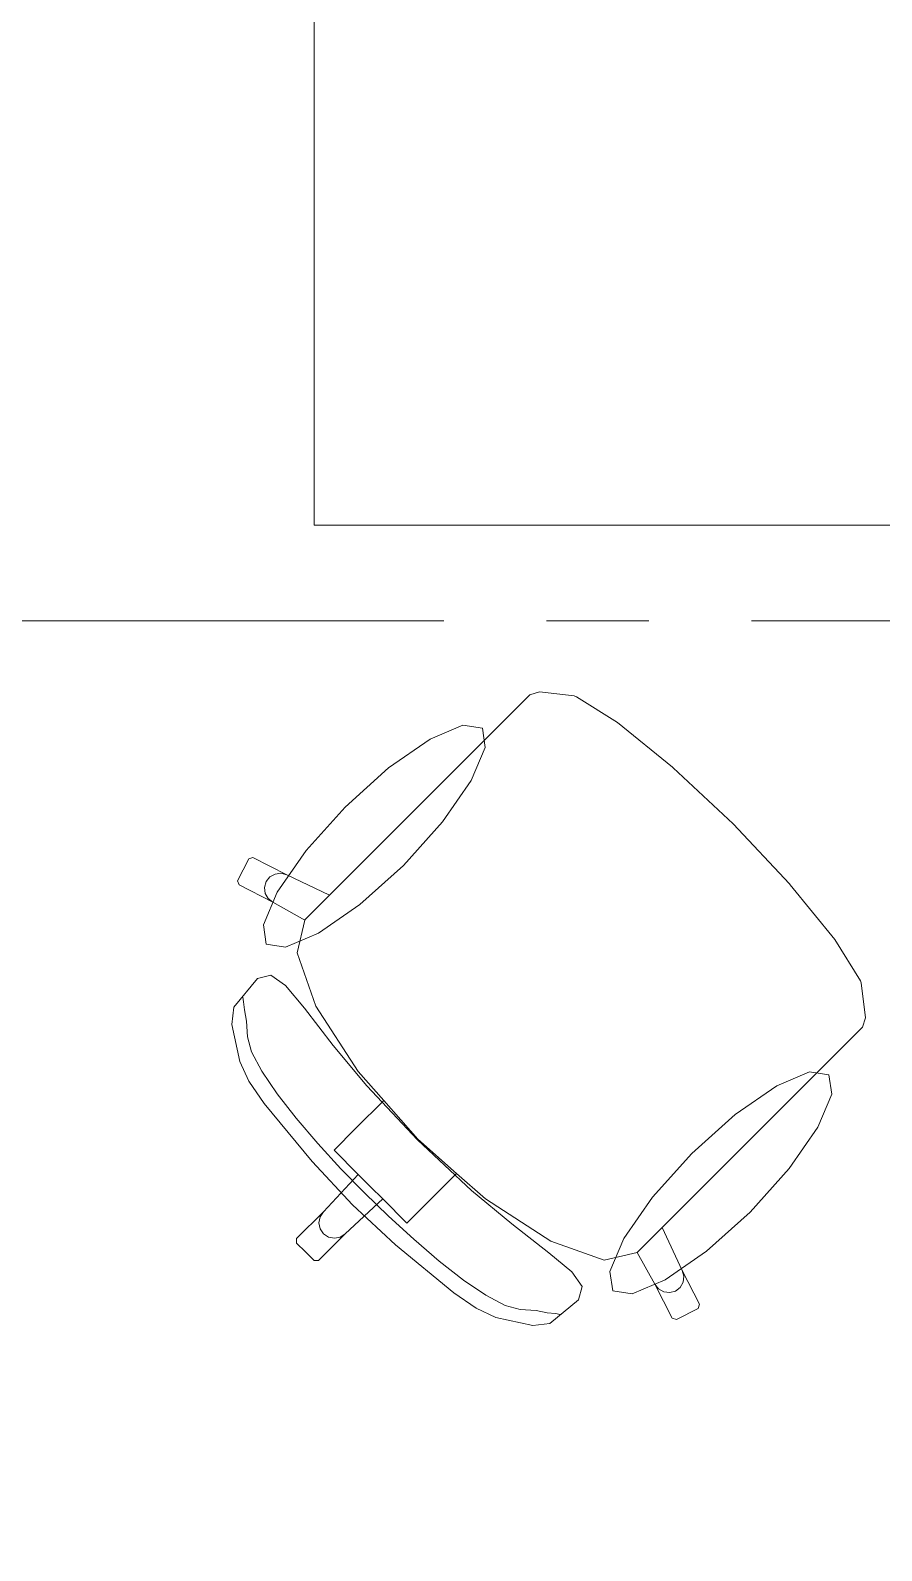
# Model space of a CAD drawing. Header units: inches. Extents: x -19 to 5698, y -728 to 92.
# Drawn here: x 106.063 to 106.894, y 33.5 to 34.983 of the extents above; entities that cross this region are included whole.
import ezdxf

# ---------------------------------------------------------------- set-up
doc = ezdxf.new("R2010")
doc.units = ezdxf.units.IN
doc.header["$MEASUREMENT"] = 0
doc.linetypes.add('Punto & Raya', pattern=[0.65, 0.5, -0.075, 0, -0.075])
doc.layers.add('Interior - Mobiliario', color=7, linetype='Continuous')
doc.layers.add('Marcador - Secciones', color=7, linetype='Continuous')

msp = doc.modelspace()

# ---------------------------------------------------------------- linework, layer by layer
at = {"layer": 'Interior - Mobiliario', "color": 175, "linetype": 'Continuous', "lineweight": 13}
for p, q in [((106.5599, 34.3375), (106.5506, 34.3346)), ((106.5938, 34.3335), (106.5599, 34.3375)), ((106.5506, 34.3346), (106.5286, 34.3127)), ((106.5959, 34.3326), (106.5938, 34.3335)), ((106.6359, 34.3077), (106.5959, 34.3326)), ((106.5286, 34.3127), (106.5031, 34.2872)), ((106.6896, 34.2641), (106.6359, 34.3077)), ((106.5031, 34.2872), (106.3552, 34.1393)), ((106.6904, 34.2634), (106.6896, 34.2641)), ((106.7488, 34.2086), (106.6904, 34.2634)), ((106.7488, 34.2086), (106.8036, 34.1503)), ((106.2763, 34.1746), (106.2655, 34.1532)), ((106.2804, 34.1759), (106.2763, 34.1746)), ((106.3135, 34.1589), (106.2804, 34.1759)), ((106.2969, 34.157), (106.2933, 34.1524)), ((106.302, 34.1598), (106.2969, 34.157)), ((106.3078, 34.1605), (106.302, 34.1598)), ((106.3135, 34.1589), (106.3078, 34.1605)), ((106.3552, 34.1393), (106.3135, 34.1589)), ((106.2655, 34.1532), (106.2669, 34.1491)), ((106.2669, 34.1491), (106.3, 34.1322)), ((106.2933, 34.1524), (106.2917, 34.1468)), ((106.2917, 34.1468), (106.2924, 34.1409)), ((106.8036, 34.1503), (106.8043, 34.1494)), ((106.8043, 34.1494), (106.8479, 34.0958)), ((106.2924, 34.1409), (106.2953, 34.1358)), ((106.2953, 34.1358), (106.3, 34.1322)), ((106.3, 34.1322), (106.331, 34.1149)), ((106.331, 34.1151), (106.3552, 34.1393)), ((106.331, 34.1149), (106.3235, 34.0829)), ((106.331, 34.1151), (106.331, 34.1149)), ((106.3235, 34.0829), (106.3418, 34.0309)), ((106.8479, 34.0958), (106.8728, 34.0557)), ((106.2849, 34.0578), (106.2617, 34.0299)), ((106.2978, 34.0612), (106.2849, 34.0578)), ((106.3121, 34.0512), (106.2978, 34.0612)), ((106.8728, 34.0557), (106.8737, 34.0536)), ((106.8737, 34.0536), (106.8777, 34.0197)), ((106.2713, 34.0352), (106.2705, 34.0397)), ((106.3307, 34.0289), (106.3121, 34.0512)), ((106.2617, 34.0299), (106.2598, 34.0132)), ((106.2721, 34.0272), (106.2713, 34.0352)), ((106.2741, 34.0164), (106.2721, 34.0272)), ((106.3586, 33.9927), (106.3307, 34.0289)), ((106.3418, 34.0309), (106.3832, 33.9671)), ((106.2598, 34.0132), (106.2676, 33.977)), ((106.2753, 34.001), (106.2741, 34.0164)), ((106.8748, 34.0104), (106.8529, 33.9884)), ((106.8777, 34.0197), (106.8748, 34.0104)), ((106.2792, 33.9863), (106.2753, 34.001)), ((106.2892, 33.9674), (106.2792, 33.9863)), ((106.3914, 33.9534), (106.3586, 33.9927)), ((106.8529, 33.9884), (106.8273, 33.9629)), ((106.2676, 33.977), (106.2765, 33.9578)), ((106.304, 33.9456), (106.2892, 33.9674)), ((106.3832, 33.9671), (106.408, 33.939)), ((106.2765, 33.9578), (106.2914, 33.9361)), ((106.4408, 33.9007), (106.3914, 33.9534)), ((106.8273, 33.9629), (106.6795, 33.8151)), ((106.2914, 33.9361), (106.3383, 33.8794)), ((106.3226, 33.9218), (106.304, 33.9456)), ((106.408, 33.939), (106.3806, 33.9116)), ((106.408, 33.939), (106.4413, 33.9011)), ((106.3437, 33.897), (106.3226, 33.9218)), ((106.3806, 33.9116), (106.3595, 33.8904)), ((106.3663, 33.8724), (106.3437, 33.897)), ((106.3595, 33.8904), (106.3831, 33.8668)), ((106.4408, 33.9007), (106.4936, 33.8512)), ((106.4791, 33.8678), (106.4413, 33.9011)), ((106.3383, 33.8794), (106.3774, 33.8372)), ((106.3831, 33.8668), (106.3491, 33.8303)), ((106.3891, 33.8489), (106.3663, 33.8724)), ((106.3831, 33.8668), (106.395, 33.8549)), ((106.4791, 33.8678), (106.4518, 33.8404)), ((106.5073, 33.843), (106.4791, 33.8678)), ((106.3891, 33.8489), (106.4126, 33.8261)), ((106.407, 33.8429), (106.395, 33.8549)), ((106.4936, 33.8512), (106.5329, 33.8185)), ((106.407, 33.8429), (106.3705, 33.8089)), ((106.4196, 33.7981), (106.3774, 33.8372)), ((106.4306, 33.8193), (106.407, 33.8429)), ((106.4518, 33.8404), (106.4306, 33.8193)), ((106.5711, 33.8017), (106.5073, 33.843)), ((106.3491, 33.8303), (106.323, 33.8042)), ((106.3459, 33.8254), (106.3448, 33.8197)), ((106.3448, 33.8197), (106.3459, 33.8139)), ((106.3491, 33.8303), (106.3459, 33.8254)), ((106.4126, 33.8261), (106.4372, 33.8036)), ((106.5329, 33.8185), (106.5691, 33.7905)), ((106.323, 33.8042), (106.323, 33.7999)), ((106.3705, 33.8089), (106.3444, 33.7828)), ((106.3459, 33.8139), (106.3492, 33.809)), ((106.3541, 33.8058), (106.3492, 33.809)), ((106.3599, 33.8046), (106.3541, 33.8058)), ((106.3656, 33.8057), (106.3599, 33.8046)), ((106.3705, 33.8089), (106.3656, 33.8057)), ((106.4372, 33.8036), (106.462, 33.7824)), ((106.6231, 33.7833), (106.5711, 33.8017)), ((106.6553, 33.7908), (106.6795, 33.8151)), ((106.6795, 33.8151), (106.6991, 33.7733)), ((106.323, 33.7999), (106.3316, 33.7914)), ((106.3401, 33.7829), (106.3316, 33.7914)), ((106.4763, 33.7513), (106.4196, 33.7981)), ((106.5691, 33.7905), (106.5914, 33.7719)), ((106.655, 33.7908), (106.6231, 33.7833)), ((106.6553, 33.7908), (106.655, 33.7908)), ((106.6723, 33.7598), (106.655, 33.7908)), ((106.3444, 33.7828), (106.3401, 33.7829)), ((106.462, 33.7824), (106.4858, 33.7638)), ((106.5914, 33.7719), (106.6014, 33.7576)), ((106.6991, 33.7733), (106.7007, 33.7676)), ((106.6991, 33.7733), (106.716, 33.7402)), ((106.4858, 33.7638), (106.5076, 33.749)), ((106.6014, 33.7576), (106.598, 33.7447)), ((106.676, 33.7552), (106.6723, 33.7598)), ((106.6893, 33.7267), (106.6723, 33.7598)), ((106.6972, 33.7567), (106.6926, 33.7531)), ((106.7, 33.7618), (106.6972, 33.7567)), ((106.7007, 33.7676), (106.7, 33.7618)), ((106.498, 33.7364), (106.4763, 33.7513)), ((106.5076, 33.749), (106.5264, 33.739)), ((106.598, 33.7447), (106.5701, 33.7215)), ((106.6811, 33.7523), (106.676, 33.7552)), ((106.687, 33.7516), (106.6811, 33.7523)), ((106.6926, 33.7531), (106.687, 33.7516)), ((106.5172, 33.7274), (106.498, 33.7364)), ((106.5533, 33.7196), (106.5172, 33.7274)), ((106.5264, 33.739), (106.5412, 33.7351)), ((106.5412, 33.7351), (106.5566, 33.734)), ((106.5566, 33.734), (106.5673, 33.7319)), ((106.5673, 33.7319), (106.5754, 33.7311)), ((106.5754, 33.7311), (106.5799, 33.7303)), ((106.7147, 33.7362), (106.6934, 33.7253)), ((106.716, 33.7402), (106.7147, 33.7362)), ((106.5701, 33.7215), (106.5533, 33.7196)), ((106.6934, 33.7253), (106.6893, 33.7267))]:
    msp.add_line(p, q, dxfattribs=at)
at = {"layer": 'Interior - Mobiliario', "color": 175, "linetype": 'Continuous', "lineweight": 13, "flags": 128}
for points in [[(107.6402, 35), (107.6402, 33.5), (107.0402, 33.5), (107.0402, 34.5), (106.3402, 34.5), (106.3402, 35)], [(106.3703, 34.2251), (106.3322, 34.1826), (106.3042, 34.1422), (106.2906, 34.1102), (106.2934, 34.0913), (106.3123, 34.0884), (106.3444, 34.102), (106.3848, 34.13), (106.4273, 34.1682), (106.4654, 34.2106), (106.4934, 34.251), (106.507, 34.2831), (106.5042, 34.302), (106.4852, 34.3049), (106.4532, 34.2913), (106.4128, 34.2632)], [(106.7653, 33.8302), (106.7228, 33.792), (106.6824, 33.764), (106.6503, 33.7504), (106.6314, 33.7533), (106.6286, 33.7722), (106.6422, 33.8042), (106.6702, 33.8446), (106.7083, 33.8871), (106.7508, 33.9252), (106.7912, 33.9532), (106.8233, 33.9669), (106.8422, 33.964), (106.845, 33.9451), (106.8314, 33.913), (106.8034, 33.8726)]]:
    msp.add_lwpolyline(points, close=True, dxfattribs=at)
at = {"layer": 'Marcador - Secciones', "color": 251, "linetype": 'Punto & Raya', "lineweight": 13, "true_color": 0x636466}
msp.add_line((97.1666, 34.4067), (148.4403, 34.4067), dxfattribs=at)

doc.saveas('drawing.dxf')
